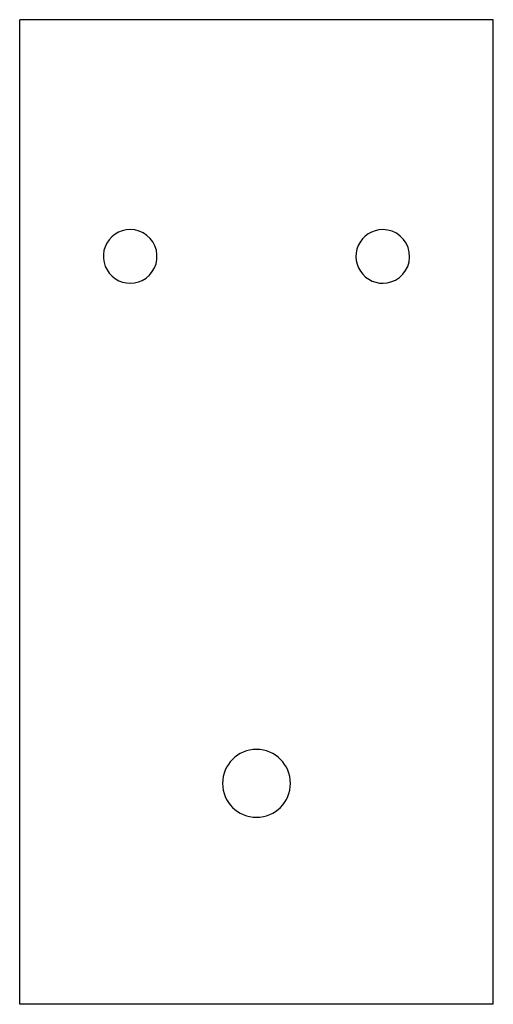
# Model space of a CAD drawing. Header units: millimetres. Extents: x 0 to 30, y 0 to 62.4.
import ezdxf

# ---------------------------------------------------------------- set-up
doc = ezdxf.new("R2010")
doc.units = ezdxf.units.MM

msp = doc.modelspace()

# ---------------------------------------------------------------- linework, layer by layer
for p, q in [((30, 62.39, 5), (0, 62.39, 5)), ((0, 0, 5), (0, 62.39, 5)), ((30, 0, 5), (30, 62.39, 5)), ((30, 0, 5), (0, 0, 5))]:
    msp.add_line(p, q)
for centre, radius, start, end in [((7, 47.39, 5), 1.7, -270, -63.58322), ((7, 47.39, 5), 1.7, -63.58322, 90), ((23, 47.39, 5), 1.7, -270, -72.26376), ((23, 47.39, 5), 1.7, -72.26376, 90), ((15, 14, 5), 2.15, 90, 270), ((15, 14, 5), 2.15, -90, 90)]:
    msp.add_arc(centre, radius, start, end)

doc.saveas('drawing.dxf')
